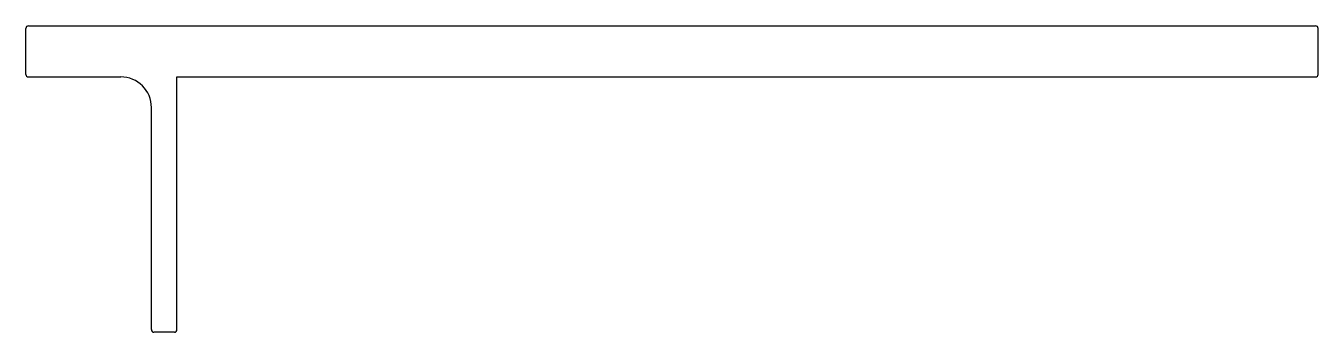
# Model space of a CAD drawing. Extents: x 385 to 511, y 493 to 523.
import ezdxf

# ---------------------------------------------------------------- set-up
doc = ezdxf.new("R2010")
doc.units = 0
doc.layers.get('0').update_dxf_attribs({"linetype": 'CONTINUOUS'})

msp = doc.modelspace()

# ---------------------------------------------------------------- linework, layer by layer
for p, q in [((385, 517.97), (385, 522.47)), ((385.25, 522.72), (511.24, 522.72)), ((511.49, 517.97), (511.49, 522.47)), ((385.25, 517.72), (394.29, 517.72)), ((399.79, 517.72), (511.24, 517.72)), ((399.79, 492.97), (399.79, 517.72)), ((397.29, 492.97), (397.29, 514.72)), ((399.54, 492.72), (397.54, 492.72))]:
    msp.add_line(p, q)
for centre, radius, start, end in [((385.25, 522.47), 0.25, 90, 180), ((511.24, 522.47), 0.25, 0, 90), ((385.25, 517.97), 0.25, 180, 270), ((394.29, 514.72), 3, 360, 90), ((511.24, 517.97), 0.25, 270, 0), ((397.54, 492.97), 0.25, 180, 270), ((399.54, 492.97), 0.25, 270, 0)]:
    msp.add_arc(centre, radius, start, end)

doc.saveas('drawing.dxf')
